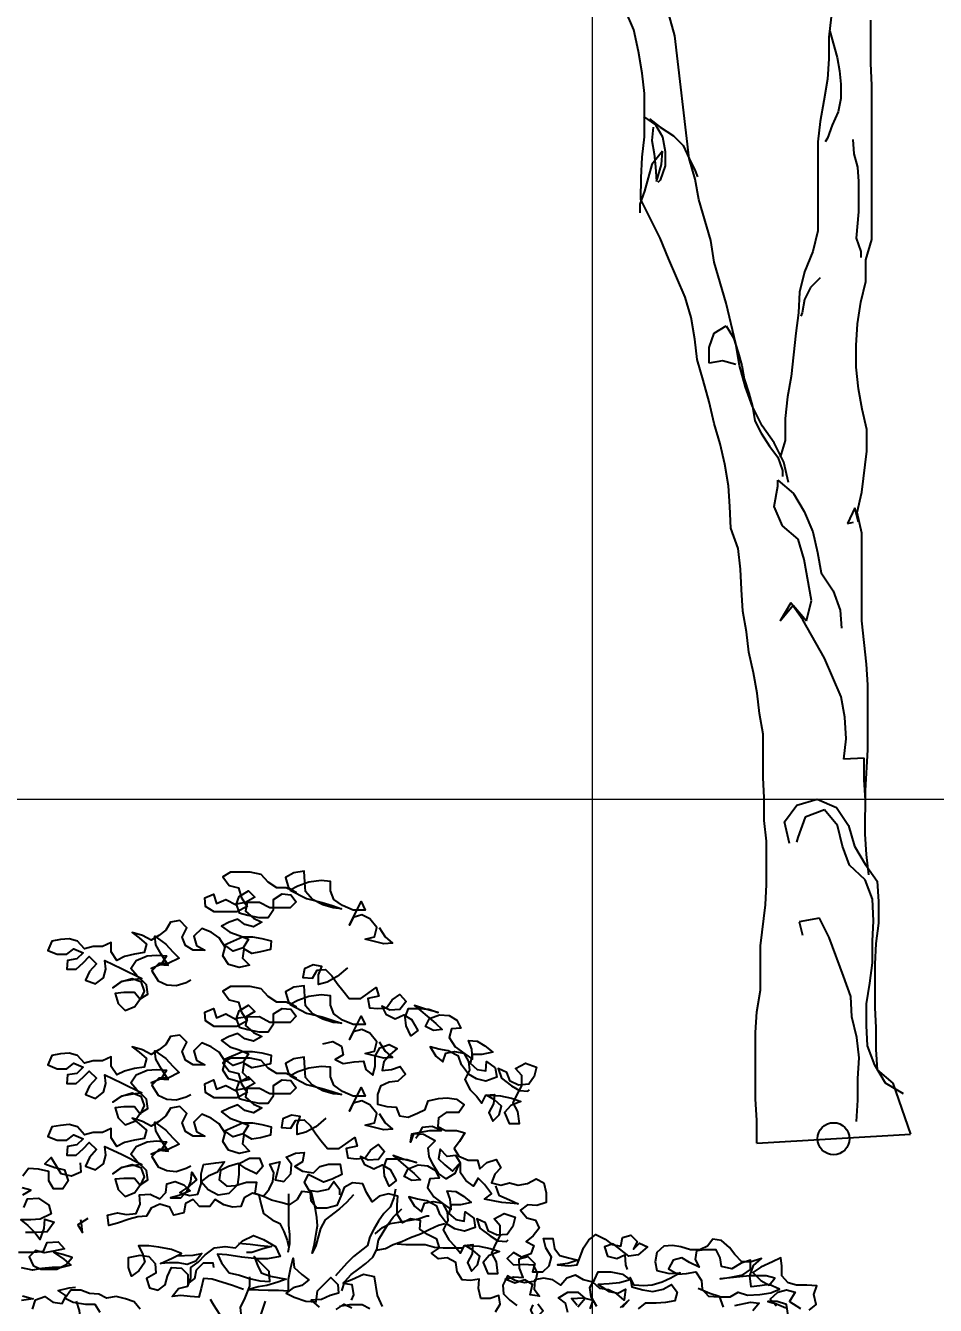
# Model space of a CAD drawing. Header units: millimetres. Extents: x 684983 to 685377, y 990360 to 990509.
# Drawn here: x 685205.298 to 685206.389, y 990431.432 to 990432.965 of the extents above; entities that cross this region are included whole.
import ezdxf

# ---------------------------------------------------------------- set-up
doc = ezdxf.new("R2010")
doc.units = ezdxf.units.MM
doc.header["$PDMODE"] = 35
doc.header["$PDSIZE"] = 0.2
for name, color, linetype in [('dim', 7, 'Continuous'), ('MAHAGONY', 7, 'Continuous'), ('TEAK', 7, 'Continuous')]:
    doc.layers.add(name, color=color, linetype=linetype)
doc.layers.add('grid', color=8, linetype='Continuous', lineweight=9)
doc.styles.add('DIM', font='ARIALN.TTF', dxfattribs={"width": 0.8, "height": 1})
doc.dimstyles.get("Standard").update_dxf_attribs({"dimtxt": 1, "dimasz": 0.18, "dimexe": 0.18, "dimexo": 0.0625, "dimgap": 0.09, "dimtad": 0, "dimrnd": 0.05, "dimzin": 0, "dimdsep": 46, "dimtxsty": 'DIM', "dimcen": 0.09, "dimse1": 1, "dimse2": 1, "dimsd1": 1, "dimsd2": 1, "dimadec": 0, "dimazin": 0, "dimtfac": 1, "dimtix": 1, "dimtofl": 0, "dimtmove": 2, "dimatfit": 3, "dimfxl": 0, "dimtolj": 1, "dimtzin": 0, "dimarcsym": 0})

# ---------------------------------------------------------------- blocks, each defined once
blk = doc.blocks.new('*D55')
at = {"layer": 'Defpoints', "color": 0, "transparency": 16777216}
for p in [(685208.7645, 990433.898), (685205.9175, 990423.491), (685206.7643, 990423.2593)]:
    blk.add_point(p, dxfattribs=at)
at = {"layer": 'dim', "color": 0, "transparency": 16777216, "insert": (685208.1878, 990428.4628), "char_height": 1, "attachment_point": 5, "rotation": 74.7002, "style": 'DIM'}
blk.add_mtext('\\A1;10.80', dxfattribs=at)
blk = doc.blocks.new('TREE30')
at = {"color": 105, "flags": 128}
for points in [[(0.1895, 3.045), (0.1975, 3.033), (0.2066, 3.025), (0.1956, 3.0239), (0.1715, 3.0299), (0.1835, 3.0329), (0.1865, 3.045), (0.1775, 3.056), (0.1675, 3.061), (0.1565, 3.0579), (0.1515, 3.0479), (0.1665, 3.078), (0.1715, 3.067), (0.1565, 3.0669), (0.1425, 3.0729), (0.1314, 3.0809), (0.1274, 3.0919), (0.1274, 3.104), (0.1154, 3.1049), (0.0994, 3.1029), (0.0854, 3.0979), (0.0754, 3.0929), (0.0964, 3.0819), (0.1164, 3.0769), (0.1295, 3.0729), (0.1415, 3.0689), (0.1305, 3.0699), (0.1174, 3.0739), (0.1044, 3.0809), (0.0954, 3.0909), (0.0944, 3.1029), (0.0934, 3.1169), (0.0804, 3.1149), (0.0694, 3.1089), (0.0734, 3.0959), (0.0834, 3.0899), (0.0704, 3.0959), (0.0584, 3.0959), (0.0474, 3.1029), (0.0383, 3.1129), (0.0243, 3.1159), (-0.0007, 3.1158), (-0.0107, 3.1098), (-0.0027, 3.0988), (0.0093, 3.0958), (0.0133, 3.0828), (0.0204, 3.0718), (0.0074, 3.0648), (-0.0217, 3.0648), (-0.0327, 3.0718), (-0.0337, 3.0828), (-0.0227, 3.0878), (-0.0187, 3.0758), (-0.0067, 3.0808), (0.0063, 3.0738), (0.0103, 3.0848), (0.0223, 3.0918), (0.0304, 3.0838), (0.0184, 3.0768), (0.0063, 3.0748), (0.0104, 3.0638), (0.0214, 3.0608), (0.0354, 3.0578), (0.0474, 3.0578), (0.0544, 3.0679), (0.0544, 3.0809), (0.0654, 3.0879), (0.0764, 3.0869), (0.0834, 3.0779), (0.0754, 3.0699), (0.0494, 3.0699), (0.0364, 3.0768), (0.0204, 3.0768), (0.0184, 3.0658), (0.0284, 3.0568), (0.0394, 3.0518), (0.0284, 3.0458), (0.0174, 3.0488), (0.0084, 3.0558), (-0.0026, 3.0518), (-0.0126, 3.0468), (-0.0016, 3.0388), (0.0104, 3.0348), (0.0224, 3.0298), (0.0154, 3.0188), (0.0024, 3.0148), (-0.0086, 3.0228), (0.0144, 3.0328), (0.0274, 3.0328), (0.0394, 3.0308), (0.0514, 3.0278), (0.0504, 3.0168), (0.0374, 3.0138), (0.0264, 3.0118), (0.0164, 3.0178), (0.0144, 3.0058), (0.0234, 2.9968), (0.0104, 2.9938), (-0.0036, 2.9977), (-0.0106, 3.0087), (-0.0076, 3.0198), (-0.0156, 3.0318), (-0.0256, 3.0388), (-0.0377, 3.0438), (-0.0477, 3.0337), (-0.0446, 3.0217), (-0.0336, 3.0157), (-0.0486, 3.0157), (-0.0587, 3.0217), (-0.0627, 3.0327), (-0.0567, 3.0447), (-0.0657, 3.0537), (-0.0777, 3.0517), (-0.0837, 3.0417), (-0.0927, 3.0347), (-0.1027, 3.0287), (-0.1137, 3.0347), (-0.1267, 3.0387), (-0.1177, 3.0317), (-0.1087, 3.0237), (-0.1117, 3.0127), (-0.1237, 3.0106), (-0.1367, 3.0076), (-0.1467, 3.0026), (-0.1537, 3.0136), (-0.1537, 3.0256), (-0.1648, 3.0206), (-0.1768, 3.0206), (-0.1878, 3.0176), (-0.1968, 3.0276), (-0.2078, 3.0306), (-0.2188, 3.0296), (-0.2298, 3.0276), (-0.2348, 3.0155), (-0.2228, 3.0106), (-0.2108, 3.0106), (-0.2018, 3.0176), (-0.1898, 3.0126), (-0.1978, 3.0046), (-0.2098, 3.0026), (-0.2108, 2.9915), (-0.1988, 2.9916), (-0.1898, 2.9996), (-0.1818, 3.0076), (-0.1727, 2.9986), (-0.1817, 2.9886), (-0.1867, 2.9776), (-0.1737, 2.9726), (-0.1637, 2.9806), (-0.1607, 2.9916), (-0.1617, 3.0026), (-0.1407, 2.9926), (-0.1147, 2.9796), (-0.1287, 2.9776), (-0.1407, 2.9756), (-0.1517, 2.9676), (-0.1407, 2.9756), (-0.1267, 2.9796), (-0.1157, 2.9756), (-0.1117, 2.9636), (-0.1166, 2.9526), (-0.1237, 2.9616), (-0.1377, 2.9616), (-0.1487, 2.9606), (-0.1447, 2.9476), (-0.1357, 2.9386), (-0.1236, 2.9436), (-0.1166, 2.9536), (-0.1066, 2.9596), (-0.1087, 2.9716), (-0.1207, 2.9836), (-0.1287, 2.9926), (-0.1217, 3.0026), (-0.1077, 3.0087), (-0.0957, 3.0097), (-0.0827, 3.0087), (-0.0897, 2.9977), (-0.1027, 2.9926), (-0.0917, 2.9977), (-0.0807, 2.9967), (-0.0897, 3.0107), (-0.0967, 3.0227), (-0.0977, 3.0337), (-0.0837, 3.0237), (-0.0747, 3.0137), (-0.0667, 3.0057), (-0.0807, 2.9987), (-0.0927, 2.9987), (-0.1017, 2.9896), (-0.0936, 2.9766), (-0.0826, 2.9716), (-0.0706, 2.9707), (-0.0576, 2.9747), (-0.0516, 2.9777)], [(0.5985, 2.5829), (0.6135, 2.5769), (0.6255, 2.5729), (0.6305, 2.5589)], [(0.6455, 2.561), (0.6655, 2.565), (0.6766, 2.564), (0.6686, 2.554)], [(0.7136, 2.548), (0.7116, 2.562), (0.6996, 2.566), (0.6876, 2.566), (0.6986, 2.563), (0.7106, 2.558)], [(0.6986, 2.56), (0.6906, 2.569), (0.7006, 2.578), (0.7116, 2.581), (0.7226, 2.578), (0.7156, 2.566), (0.7296, 2.557)], [(0.7406, 2.555), (0.7496, 2.5621), (0.7466, 2.5751), (0.7506, 2.5861), (0.7376, 2.5871), (0.7246, 2.5871), (0.7136, 2.59), (0.7056, 2.599), (0.7055, 2.6111), (0.7045, 2.6221), (0.6935, 2.617), (0.6785, 2.61), (0.6685, 2.603), (0.6785, 2.593), (0.6895, 2.587), (0.6965, 2.596), (0.6855, 2.599), (0.6645, 2.599), (0.6265, 2.595), (0.6405, 2.597), (0.6555, 2.6), (0.6655, 2.607), (0.6655, 2.619), (0.6535, 2.615), (0.6415, 2.608), (0.6285, 2.611), (0.6265, 2.622), (0.6214, 2.632), (0.6074, 2.632), (0.5964, 2.631), (0.5944, 2.62), (0.5995, 2.61), (0.5874, 2.616), (0.5774, 2.6219), (0.5664, 2.6189), (0.5604, 2.6079), (0.5724, 2.6009), (0.5834, 2.6019), (0.5955, 2.6039), (0.6025, 2.5929), (0.6035, 2.5819), (0.6115, 2.5729), (0.6255, 2.5719), (0.6395, 2.572), (0.6495, 2.578), (0.6615, 2.574), (0.6775, 2.575), (0.6916, 2.577), (0.7026, 2.582), (0.6895, 2.588), (0.6775, 2.586), (0.6665, 2.585), (0.6645, 2.599), (0.6695, 2.612), (0.6795, 2.621), (0.6665, 2.617), (0.6545, 2.617), (0.6455, 2.626), (0.6385, 2.635), (0.6284, 2.644), (0.6174, 2.646), (0.6104, 2.637), (0.6004, 2.632), (0.5884, 2.632), (0.5764, 2.636), (0.5654, 2.6379), (0.5544, 2.6369), (0.5454, 2.6289), (0.5434, 2.6169), (0.5454, 2.6059), (0.5614, 2.6019), (0.5754, 2.6029), (0.5634, 2.5959), (0.5524, 2.5909), (0.5394, 2.5869), (0.5284, 2.5859), (0.5164, 2.5869), (0.5114, 2.5969), (0.5134, 2.5849), (0.5274, 2.5809), (0.5404, 2.5789), (0.5534, 2.5819), (0.5644, 2.5879), (0.5715, 2.5779), (0.5685, 2.5669), (0.5565, 2.5649), (0.5444, 2.5639), (0.5304, 2.5639), (0.5214, 2.5568)], [(0.5014, 2.5588), (0.5094, 2.5678), (0.4984, 2.5578)], [(0.4314, 2.5518), (0.4283, 2.5638), (0.4193, 2.5708), (0.4313, 2.5778), (0.4443, 2.5778), (0.4534, 2.5698), (0.4444, 2.5588)], [(0.4434, 2.5608), (0.4363, 2.5698), (0.4514, 2.5708), (0.4634, 2.5678), (0.4594, 2.5568)], [(0.4684, 2.5598), (0.4614, 2.5718), (0.4594, 2.5838), (0.4654, 2.5938), (0.4703, 2.6038), (0.4864, 2.6038), (0.5014, 2.6009), (0.5114, 2.5939), (0.4974, 2.5898), (0.4844, 2.5888), (0.4704, 2.5878), (0.4844, 2.5788), (0.4954, 2.5768), (0.5054, 2.5818), (0.5034, 2.5678), (0.4944, 2.5758), (0.4834, 2.5808), (0.4724, 2.5828), (0.4634, 2.5908), (0.4513, 2.5938), (0.4413, 2.5998), (0.4303, 2.5958), (0.4223, 2.5868), (0.4123, 2.5938), (0.4003, 2.5958), (0.3893, 2.5938), (0.3883, 2.5817), (0.3953, 2.5727), (0.3833, 2.5747), (0.3863, 2.5877), (0.3763, 2.5937), (0.3633, 2.5897), (0.3513, 2.5947), (0.3623, 2.5977), (0.3743, 2.5967), (0.3693, 2.6087), (0.3692, 2.6208), (0.3803, 2.6238), (0.3893, 2.6148), (0.3863, 2.6038), (0.3993, 2.6038), (0.4073, 2.6118), (0.4103, 2.6228), (0.4033, 2.6348), (0.4002, 2.6468), (0.4123, 2.6468), (0.4143, 2.6338), (0.4213, 2.6248), (0.4323, 2.6218), (0.4443, 2.6188), (0.4313, 2.6148), (0.4183, 2.6128), (0.4323, 2.6118), (0.4433, 2.6128), (0.4513, 2.6348), (0.4583, 2.6449), (0.4673, 2.6519), (0.4793, 2.6459), (0.4883, 2.6389), (0.4993, 2.6369), (0.5013, 2.6479), (0.5123, 2.6509), (0.5204, 2.6429), (0.5154, 2.6329), (0.5234, 2.6409), (0.5334, 2.6359), (0.5214, 2.6259), (0.5094, 2.6239), (0.4893, 2.6399), (0.4783, 2.6359), (0.4823, 2.6239), (0.4944, 2.6209), (0.5044, 2.6259), (0.5054, 2.6129), (0.5074, 2.6069)]]:
    blk.add_lwpolyline(points, dxfattribs=at)
at = {"color": 3, "flags": 128}
for points in [[(0.149, 2.9931), (0.136, 2.9821), (0.123, 2.9751), (0.112, 2.9721), (0.112, 2.9841), (0.116, 2.9951), (0.1049, 2.9971), (0.0939, 2.9921), (0.092, 2.9811), (0.104, 2.9801), (0.11, 2.9901), (0.121, 2.9911), (0.129, 2.9831), (0.136, 2.9731), (0.143, 2.9641), (0.151, 2.9541), (0.166, 2.9541), (0.186, 2.9681), (0.1891, 2.9571), (0.175, 2.9541), (0.1771, 2.9421), (0.1881, 2.9411), (0.1991, 2.9421), (0.2061, 2.9521), (0.2161, 2.9591), (0.2241, 2.9501), (0.2161, 2.9401), (0.2031, 2.9391), (0.1931, 2.9441), (0.1981, 2.9341), (0.2101, 2.9281), (0.2211, 2.9331), (0.2311, 2.9271), (0.2391, 2.9131), (0.2301, 2.9061), (0.2241, 2.9191), (0.2231, 2.9301), (0.2271, 2.9411), (0.2401, 2.9412), (0.2531, 2.9402), (0.2651, 2.9362), (0.2491, 2.9402), (0.2351, 2.9452), (0.2511, 2.9312), (0.2621, 2.9222), (0.2702, 2.9142), (0.2592, 2.9131), (0.2491, 2.9181), (0.2541, 2.9282), (0.2671, 2.9332), (0.2792, 2.9322), (0.2892, 2.9262), (0.2942, 2.9162), (0.2822, 2.9152), (0.2792, 2.9042), (0.2872, 2.8922), (0.2992, 2.8832), (0.3092, 2.8762), (0.3082, 2.8892), (0.3042, 2.9002), (0.3152, 2.8992), (0.3252, 2.8932), (0.3352, 2.8852), (0.3212, 2.8822), (0.3092, 2.8822), (0.3062, 2.8712), (0.3152, 2.8632), (0.3263, 2.8612), (0.3272, 2.8732), (0.3383, 2.8652), (0.3403, 2.8532), (0.3263, 2.8482), (0.3143, 2.8511), (0.3042, 2.8571), (0.2952, 2.8691), (0.2912, 2.8801), (0.2782, 2.8871), (0.2662, 2.8891), (0.2552, 2.8921), (0.2622, 2.8801), (0.2712, 2.8731), (0.2752, 2.8841), (0.2862, 2.8861), (0.2982, 2.8842), (0.3042, 2.8732), (0.3052, 2.8621), (0.2992, 2.8501), (0.3063, 2.8371), (0.3143, 2.8291), (0.3213, 2.8201), (0.3263, 2.8301), (0.3373, 2.8311), (0.3363, 2.8191), (0.3303, 2.8081), (0.3353, 2.7971), (0.3433, 2.8051), (0.3463, 2.8161), (0.3373, 2.8241), (0.3273, 2.8301), (0.3453, 2.8292), (0.3593, 2.8262), (0.3713, 2.8222), (0.3583, 2.8172), (0.3503, 2.8081), (0.3563, 2.7941), (0.3694, 2.7941), (0.3673, 2.8092), (0.3613, 2.8202), (0.3663, 2.8312), (0.3723, 2.8422), (0.3723, 2.8552), (0.3643, 2.8642), (0.3773, 2.8712), (0.3913, 2.8662), (0.3883, 2.8542), (0.3813, 2.8442), (0.3683, 2.8432), (0.3573, 2.8482), (0.3533, 2.8592), (0.3423, 2.8642), (0.3463, 2.8522), (0.3593, 2.8422), (0.3693, 2.8362), (0.3803, 2.8352), (0.3823, 2.8372)], [(0.1895, 2.8985), (0.1975, 2.8865), (0.2066, 2.8785), (0.1956, 2.8775), (0.1715, 2.8834), (0.1835, 2.8865), (0.1865, 2.8985), (0.1775, 2.9095), (0.1675, 2.9145), (0.1565, 2.9114), (0.1515, 2.9014), (0.1665, 2.9315), (0.1715, 2.9205), (0.1565, 2.9205), (0.1425, 2.9264), (0.1314, 2.9344), (0.1274, 2.9455), (0.1274, 2.9575), (0.1154, 2.9585), (0.0994, 2.9564), (0.0854, 2.9514), (0.0754, 2.9464), (0.0964, 2.9354), (0.1164, 2.9304), (0.1295, 2.9264), (0.1415, 2.9224), (0.1305, 2.9234), (0.1174, 2.9274), (0.1044, 2.9344), (0.0954, 2.9444), (0.0944, 2.9564), (0.0934, 2.9704), (0.0804, 2.9684), (0.0694, 2.9624), (0.0734, 2.9494), (0.0834, 2.9434), (0.0704, 2.9494), (0.0584, 2.9494), (0.0474, 2.9564), (0.0383, 2.9664), (0.0243, 2.9694), (-0.0007, 2.9694), (-0.0107, 2.9633), (-0.0027, 2.9523), (0.0093, 2.9493), (0.0133, 2.9363), (0.0204, 2.9253), (0.0074, 2.9183), (-0.0217, 2.9183), (-0.0327, 2.9253), (-0.0337, 2.9363), (-0.0227, 2.9413), (-0.0187, 2.9293), (-0.0067, 2.9343), (0.0063, 2.9273), (0.0103, 2.9383), (0.0223, 2.9454), (0.0304, 2.9374), (0.0184, 2.9303), (0.0063, 2.9283), (0.0104, 2.9173), (0.0214, 2.9143), (0.0354, 2.9113), (0.0474, 2.9113), (0.0544, 2.9214), (0.0544, 2.9344), (0.0654, 2.9414), (0.0764, 2.9404), (0.0834, 2.9314), (0.0754, 2.9234), (0.0494, 2.9234), (0.0364, 2.9304), (0.0204, 2.9303), (0.0184, 2.9193), (0.0284, 2.9103), (0.0394, 2.9053), (0.0284, 2.8993), (0.0174, 2.9023), (0.0084, 2.9093), (-0.0026, 2.9053), (-0.0126, 2.9003), (-0.0016, 2.8923), (0.0104, 2.8883), (0.0224, 2.8833), (0.0154, 2.8723), (0.0024, 2.8683), (-0.0086, 2.8763), (0.0144, 2.8863), (0.0274, 2.8863), (0.0394, 2.8843), (0.0514, 2.8813), (0.0504, 2.8703), (0.0374, 2.8673), (0.0264, 2.8653), (0.0164, 2.8713), (0.0144, 2.8593), (0.0234, 2.8503), (0.0104, 2.8473), (-0.0036, 2.8513), (-0.0106, 2.8623), (-0.0076, 2.8733), (-0.0156, 2.8853), (-0.0256, 2.8923), (-0.0377, 2.8973), (-0.0477, 2.8872), (-0.0446, 2.8752), (-0.0336, 2.8692), (-0.0486, 2.8692), (-0.0587, 2.8752), (-0.0627, 2.8862), (-0.0567, 2.8982), (-0.0657, 2.9072), (-0.0777, 2.9052), (-0.0837, 2.8952), (-0.0927, 2.8882), (-0.1027, 2.8822), (-0.1137, 2.8882), (-0.1267, 2.8922), (-0.1177, 2.8852), (-0.1087, 2.8772), (-0.1117, 2.8662), (-0.1237, 2.8642), (-0.1367, 2.8611), (-0.1467, 2.8561), (-0.1537, 2.8671), (-0.1537, 2.8791), (-0.1648, 2.8741), (-0.1768, 2.8741), (-0.1878, 2.8711), (-0.1968, 2.8811), (-0.2078, 2.8841), (-0.2188, 2.8831), (-0.2298, 2.8811), (-0.2348, 2.8691), (-0.2228, 2.8641), (-0.2108, 2.8641), (-0.2018, 2.8711), (-0.1898, 2.8661), (-0.1978, 2.8581), (-0.2098, 2.8561), (-0.2108, 2.8451), (-0.1988, 2.8451), (-0.1898, 2.8531), (-0.1818, 2.8611), (-0.1727, 2.8521), (-0.1817, 2.8421), (-0.1867, 2.8311), (-0.1737, 2.8261), (-0.1637, 2.8341), (-0.1607, 2.8451), (-0.1617, 2.8561), (-0.1407, 2.8461), (-0.1147, 2.8331), (-0.1287, 2.8311), (-0.1407, 2.8291), (-0.1517, 2.8211), (-0.1407, 2.8291), (-0.1267, 2.8331), (-0.1157, 2.8291), (-0.1117, 2.8171), (-0.1166, 2.8061), (-0.1237, 2.8151), (-0.1377, 2.8151), (-0.1487, 2.8141), (-0.1447, 2.8011), (-0.1357, 2.7921), (-0.1236, 2.7971), (-0.1166, 2.8071), (-0.1066, 2.8131), (-0.1087, 2.8251), (-0.1207, 2.8371), (-0.1287, 2.8461), (-0.1217, 2.8561), (-0.1077, 2.8622), (-0.0957, 2.8632), (-0.0827, 2.8622), (-0.0897, 2.8512), (-0.1027, 2.8462), (-0.0917, 2.8512), (-0.0807, 2.8502), (-0.0897, 2.8642), (-0.0967, 2.8762), (-0.0977, 2.8872), (-0.0837, 2.8772), (-0.0747, 2.8672), (-0.0667, 2.8592), (-0.0807, 2.8522), (-0.0927, 2.8522), (-0.1017, 2.8432), (-0.0936, 2.8302), (-0.0826, 2.8252), (-0.0706, 2.8242), (-0.0576, 2.8282), (-0.0516, 2.8312)], [(0.1174, 2.8959), (0.1304, 2.8989), (0.1414, 2.8929), (0.1434, 2.8819), (0.1334, 2.8759), (0.1434, 2.8709), (0.1574, 2.8729), (0.1694, 2.8739), (0.1725, 2.8629), (0.1815, 2.8559), (0.1845, 2.867), (0.1845, 2.88), (0.1905, 2.891), (0.2025, 2.895), (0.2125, 2.89), (0.2035, 2.882), (0.1955, 2.873), (0.1935, 2.862), (0.2055, 2.863), (0.2165, 2.867), (0.2235, 2.857), (0.2135, 2.848), (0.2025, 2.847), (0.1915, 2.8419), (0.1875, 2.8309), (0.1875, 2.8189), (0.1995, 2.8159), (0.2115, 2.8149), (0.2156, 2.8039), (0.2266, 2.8019), (0.2386, 2.807), (0.2486, 2.812), (0.2526, 2.823), (0.2656, 2.826), (0.2766, 2.827), (0.2886, 2.825), (0.2986, 2.818), (0.2916, 2.808), (0.2756, 2.808), (0.2656, 2.801), (0.2646, 2.79), (0.2746, 2.785), (0.2886, 2.785), (0.2996, 2.782), (0.2926, 2.771), (0.2857, 2.762), (0.2917, 2.752), (0.3037, 2.747), (0.3157, 2.747), (0.3187, 2.736), (0.3277, 2.744), (0.3397, 2.748), (0.3457, 2.737), (0.3377, 2.729), (0.3337, 2.718), (0.3457, 2.715), (0.3568, 2.718), (0.3678, 2.715), (0.3798, 2.717), (0.3908, 2.723), (0.4008, 2.718), (0.4038, 2.705), (0.4038, 2.693), (0.3918, 2.689), (0.3798, 2.69), (0.3708, 2.683), (0.3788, 2.673), (0.3898, 2.67), (0.3948, 2.66), (0.3868, 2.65), (0.3778, 2.6429), (0.3879, 2.6379), (0.3839, 2.6269), (0.3719, 2.6229), (0.3618, 2.6289), (0.3538, 2.6209), (0.3619, 2.6129), (0.3749, 2.6139), (0.3869, 2.6129), (0.3919, 2.6029), (0.3899, 2.5919), (0.3759, 2.5899), (0.3639, 2.5929), (0.3539, 2.5989), (0.3479, 2.5869), (0.3489, 2.5759), (0.3569, 2.5679), (0.3659, 2.5609)], [(0.3389, 2.5528), (0.3449, 2.5628), (0.3429, 2.5739), (0.3319, 2.5698), (0.3199, 2.5698), (0.3168, 2.5828), (0.3178, 2.5948), (0.3068, 2.5928), (0.2958, 2.5938), (0.2898, 2.6038), (0.2878, 2.6158), (0.2768, 2.6218), (0.2658, 2.6208), (0.2567, 2.6278), (0.2668, 2.6348), (0.2637, 2.6458), (0.2517, 2.6518), (0.2417, 2.6588), (0.2427, 2.6698), (0.2297, 2.6718), (0.2197, 2.6668), (0.2127, 2.6778), (0.2127, 2.6898), (0.2136, 2.7008), (0.2016, 2.7038), (0.1896, 2.7008), (0.1806, 2.6938), (0.1736, 2.7058), (0.1686, 2.7168), (0.1556, 2.7178), (0.1446, 2.7118), (0.1406, 2.7008), (0.1356, 2.6888), (0.1226, 2.6857), (0.1096, 2.6857), (0.1026, 2.6947), (0.1015, 2.7057), (0.0905, 2.7067), (0.0845, 2.6967), (0.0745, 2.6897), (0.0635, 2.6927), (0.0515, 2.6957), (0.0405, 2.7007), (0.0275, 2.7047), (0.0165, 2.6987), (0.0125, 2.6876), (0.0015, 2.6866), (-0.0095, 2.6896), (-0.0205, 2.6966), (-0.0275, 2.6876), (-0.0406, 2.6876), (-0.0486, 2.6966), (-0.0586, 2.6916), (-0.0606, 2.6796), (-0.0736, 2.6766), (-0.0786, 2.6866), (-0.0916, 2.6906), (-0.1026, 2.6855), (-0.1086, 2.6755), (-0.1196, 2.6745), (-0.1306, 2.6715), (-0.1456, 2.6665), (-0.1566, 2.6635), (-0.1586, 2.6765), (-0.1456, 2.6795), (-0.1346, 2.6775), (-0.1216, 2.6785), (-0.1166, 2.6905), (-0.1176, 2.7025), (-0.1036, 2.7036), (-0.0916, 2.6976), (-0.0836, 2.7056), (-0.0826, 2.7166), (-0.0716, 2.7196), (-0.0606, 2.7156), (-0.0526, 2.7076), (-0.0666, 2.7016), (-0.0776, 2.6986), (-0.0646, 2.6986), (-0.0566, 2.7076), (-0.0516, 2.7196), (-0.0506, 2.7316), (-0.0446, 2.7216), (-0.0556, 2.7126), (-0.0656, 2.7056), (-0.0536, 2.7016), (-0.0426, 2.7036), (-0.0386, 2.7166), (-0.0386, 2.7296), (-0.0356, 2.7416), (-0.0196, 2.7437), (-0.0086, 2.7447), (-0.0176, 2.7317), (-0.0296, 2.7266), (-0.0386, 2.7196), (-0.0296, 2.7096), (-0.0166, 2.7026), (-0.0025, 2.7046), (0.0085, 2.7157), (0.0104, 2.7287), (0.0104, 2.7427), (0.0234, 2.7497), (0.0365, 2.7497), (0.0405, 2.7387), (0.0325, 2.7297), (0.0194, 2.7357), (0.0094, 2.7427), (-0.0036, 2.7387), (-0.0136, 2.7337), (-0.0156, 2.7217), (-0.0056, 2.7137), (0.0055, 2.7147), (0.0195, 2.7187), (0.0325, 2.7187), (0.0305, 2.7047), (0.0415, 2.7007), (0.0485, 2.7097), (0.0535, 2.7197), (0.0545, 2.7307), (0.0495, 2.7417), (0.0625, 2.7447), (0.0595, 2.7327), (0.0565, 2.7217), (0.0675, 2.7197), (0.0765, 2.7297), (0.0775, 2.7418), (0.0705, 2.7508), (0.0825, 2.7558), (0.0935, 2.7568), (0.0915, 2.7448), (0.0815, 2.7388), (0.0915, 2.7328), (0.1055, 2.7308), (0.1135, 2.7388), (0.1245, 2.7418), (0.1395, 2.7418), (0.1416, 2.7288), (0.1296, 2.7228), (0.1185, 2.7188), (0.0985, 2.7288), (0.0935, 2.7187), (0.0995, 2.7087), (0.1106, 2.7068), (0.1246, 2.7098), (0.1316, 2.7198), (0.1386, 2.7098), (0.1386, 2.7028)], [(0.1895, 2.8069), (0.1975, 2.7949), (0.2066, 2.7869), (0.1956, 2.7859), (0.1715, 2.7919), (0.1835, 2.7949), (0.1865, 2.8069), (0.1775, 2.8179), (0.1675, 2.8229), (0.1565, 2.8199), (0.1515, 2.8099), (0.1665, 2.8399), (0.1715, 2.8289), (0.1565, 2.8289), (0.1425, 2.8349), (0.1314, 2.8429), (0.1274, 2.8539), (0.1274, 2.8659), (0.1154, 2.8669), (0.0994, 2.8649), (0.0854, 2.8599), (0.0754, 2.8548), (0.0964, 2.8439), (0.1164, 2.8389), (0.1295, 2.8349), (0.1415, 2.8309), (0.1305, 2.8319), (0.1174, 2.8359), (0.1044, 2.8429), (0.0954, 2.8529), (0.0944, 2.8649), (0.0934, 2.8789), (0.0804, 2.8769), (0.0694, 2.8709), (0.0734, 2.8578), (0.0834, 2.8519), (0.0704, 2.8578), (0.0584, 2.8578), (0.0474, 2.8648), (0.0383, 2.8748), (0.0243, 2.8778), (-0.0007, 2.8778), (-0.0107, 2.8718), (-0.0027, 2.8608), (0.0093, 2.8578), (0.0133, 2.8448), (0.0204, 2.8338), (0.0074, 2.8268), (-0.0217, 2.8267), (-0.0327, 2.8337), (-0.0337, 2.8447), (-0.0227, 2.8498), (-0.0187, 2.8377), (-0.0067, 2.8428), (0.0063, 2.8358), (0.0103, 2.8468), (0.0223, 2.8538), (0.0304, 2.8458), (0.0184, 2.8388), (0.0063, 2.8368), (0.0104, 2.8258), (0.0214, 2.8228), (0.0354, 2.8198), (0.0474, 2.8198), (0.0544, 2.8298), (0.0544, 2.8428), (0.0654, 2.8498), (0.0764, 2.8488), (0.0834, 2.8398), (0.0754, 2.8318), (0.0494, 2.8318), (0.0364, 2.8388), (0.0204, 2.8388), (0.0184, 2.8278), (0.0284, 2.8188), (0.0394, 2.8138), (0.0284, 2.8078), (0.0174, 2.8108), (0.0084, 2.8178), (-0.0026, 2.8137), (-0.0126, 2.8087), (-0.0016, 2.8007), (0.0104, 2.7967), (0.0224, 2.7917), (0.0154, 2.7807), (0.0024, 2.7767), (-0.0086, 2.7847), (0.0144, 2.7947), (0.0274, 2.7948), (0.0394, 2.7928), (0.0514, 2.7898), (0.0504, 2.7788), (0.0374, 2.7757), (0.0264, 2.7737), (0.0164, 2.7797), (0.0144, 2.7677), (0.0234, 2.7587), (0.0104, 2.7557), (-0.0036, 2.7597), (-0.0106, 2.7707), (-0.0076, 2.7817), (-0.0156, 2.7937), (-0.0256, 2.8007), (-0.0377, 2.8057), (-0.0477, 2.7957), (-0.0446, 2.7837), (-0.0336, 2.7777), (-0.0486, 2.7777), (-0.0587, 2.7837), (-0.0627, 2.7947), (-0.0567, 2.8067), (-0.0657, 2.8157), (-0.0777, 2.8137), (-0.0837, 2.8037), (-0.0927, 2.7966), (-0.1027, 2.7906), (-0.1137, 2.7966), (-0.1267, 2.8006), (-0.1177, 2.7936), (-0.1087, 2.7856), (-0.1117, 2.7746), (-0.1237, 2.7726), (-0.1367, 2.7696), (-0.1467, 2.7646), (-0.1537, 2.7756), (-0.1537, 2.7876), (-0.1648, 2.7826), (-0.1768, 2.7826), (-0.1878, 2.7795), (-0.1968, 2.7895), (-0.2078, 2.7925), (-0.2188, 2.7915), (-0.2298, 2.7895), (-0.2348, 2.7775), (-0.2228, 2.7725), (-0.2108, 2.7725), (-0.2018, 2.7795), (-0.1898, 2.7745), (-0.1978, 2.7665), (-0.2098, 2.7645), (-0.2108, 2.7535), (-0.1988, 2.7535), (-0.1898, 2.7615), (-0.1818, 2.7695), (-0.1727, 2.7605), (-0.1817, 2.7505), (-0.1867, 2.7395), (-0.1737, 2.7345), (-0.1637, 2.7425), (-0.1607, 2.7535), (-0.1617, 2.7646), (-0.1407, 2.7546), (-0.1147, 2.7416), (-0.1287, 2.7396), (-0.1407, 2.7375), (-0.1517, 2.7295), (-0.1407, 2.7375), (-0.1267, 2.7416), (-0.1157, 2.7376), (-0.1117, 2.7256), (-0.1166, 2.7146), (-0.1237, 2.7236), (-0.1377, 2.7235), (-0.1487, 2.7225), (-0.1447, 2.7095), (-0.1357, 2.7005), (-0.1236, 2.7055), (-0.1166, 2.7156), (-0.1066, 2.7216), (-0.1087, 2.7336), (-0.1207, 2.7456), (-0.1287, 2.7546), (-0.1217, 2.7646), (-0.1077, 2.7706), (-0.0957, 2.7716), (-0.0827, 2.7706), (-0.0897, 2.7596), (-0.1027, 2.7546), (-0.0917, 2.7596), (-0.0807, 2.7586), (-0.0897, 2.7726), (-0.0967, 2.7846), (-0.0977, 2.7956), (-0.0837, 2.7856), (-0.0747, 2.7756), (-0.0667, 2.7676), (-0.0807, 2.7606), (-0.0927, 2.7606), (-0.1017, 2.7516), (-0.0936, 2.7386), (-0.0826, 2.7336), (-0.0706, 2.7326), (-0.0576, 2.7366), (-0.0516, 2.7396)], [(0.1215, 2.8008), (0.1085, 2.7898), (0.0955, 2.7828), (0.0845, 2.7798), (0.0845, 2.7918), (0.0884, 2.8028), (0.0774, 2.8048), (0.0664, 2.7998), (0.0644, 2.7888), (0.0764, 2.7878), (0.0824, 2.7978), (0.0935, 2.7988), (0.1015, 2.7908), (0.1085, 2.7808), (0.1155, 2.7718), (0.1235, 2.7618), (0.1385, 2.7618), (0.1585, 2.7759), (0.1615, 2.7648), (0.1475, 2.7618), (0.1495, 2.7498), (0.1606, 2.7488), (0.1716, 2.7498), (0.1786, 2.7599), (0.1886, 2.7669), (0.1966, 2.7579), (0.1886, 2.7479), (0.1756, 2.7468), (0.1656, 2.7518), (0.1706, 2.7418), (0.1826, 2.7358), (0.1936, 2.7409), (0.2036, 2.7349), (0.2116, 2.7209), (0.2026, 2.7138), (0.1966, 2.7268), (0.1956, 2.7379), (0.1996, 2.7489), (0.2126, 2.7489), (0.2256, 2.7479), (0.2376, 2.7439), (0.2216, 2.7479), (0.2076, 2.7529), (0.2236, 2.7389), (0.2346, 2.7299), (0.2427, 2.7219), (0.2316, 2.7209), (0.2216, 2.7259), (0.2266, 2.7359), (0.2396, 2.7409), (0.2516, 2.7399), (0.2617, 2.7339), (0.2667, 2.7239), (0.2547, 2.7229), (0.2517, 2.7119), (0.2597, 2.6999), (0.2717, 2.6909), (0.2817, 2.6839), (0.2807, 2.6969), (0.2767, 2.7079), (0.2877, 2.7069), (0.2977, 2.7009), (0.3077, 2.6929), (0.2937, 2.6899), (0.2817, 2.6899), (0.2787, 2.6789), (0.2877, 2.6709), (0.2987, 2.6689), (0.2997, 2.6809), (0.3108, 2.6729), (0.3128, 2.6609), (0.2988, 2.6559), (0.2867, 2.6589), (0.2767, 2.6649), (0.2677, 2.6769), (0.2637, 2.6879), (0.2507, 2.6949), (0.2387, 2.6969), (0.2277, 2.6999), (0.2347, 2.6879), (0.2437, 2.6809), (0.2477, 2.6919), (0.2587, 2.6939), (0.2707, 2.6919), (0.2767, 2.6809), (0.2777, 2.6699), (0.2717, 2.6579), (0.2788, 2.6449), (0.2868, 2.6369), (0.2938, 2.6279), (0.2988, 2.6379), (0.3098, 2.6389), (0.3088, 2.6269), (0.3028, 2.6159), (0.3078, 2.6048), (0.3158, 2.6129), (0.3188, 2.6239), (0.3098, 2.6319), (0.2998, 2.6379), (0.3178, 2.6369), (0.3318, 2.6339), (0.3438, 2.6299), (0.3308, 2.6249), (0.3228, 2.6159), (0.3288, 2.6019), (0.3418, 2.6019), (0.3398, 2.6169), (0.3338, 2.6279), (0.3388, 2.6389), (0.3448, 2.6499), (0.3448, 2.6629), (0.3368, 2.6719), (0.3498, 2.6789), (0.3638, 2.674), (0.3608, 2.6619), (0.3538, 2.6519), (0.3408, 2.6509), (0.3298, 2.6559), (0.3258, 2.6669), (0.3148, 2.6719), (0.3188, 2.6599), (0.3318, 2.6499), (0.3418, 2.6439), (0.3528, 2.6429), (0.3548, 2.6449)], [(0.3387, 2.714), (0.3428, 2.702), (0.3568, 2.696), (0.3678, 2.691), (0.3468, 2.693), (0.3247, 2.6969), (0.3337, 2.704), (0.3247, 2.716), (0.3167, 2.724), (0.3107, 2.7139), (0.3007, 2.7209), (0.2937, 2.7309), (0.2937, 2.743), (0.2877, 2.753), (0.2767, 2.7519), (0.2676, 2.7609), (0.2656, 2.7489), (0.2737, 2.7409), (0.2837, 2.7329), (0.2917, 2.7419), (0.2867, 2.7299), (0.2757, 2.7229), (0.2657, 2.7299), (0.2586, 2.7419), (0.2536, 2.7519), (0.2526, 2.7629), (0.2616, 2.7719), (0.2466, 2.7799), (0.2336, 2.7809), (0.2296, 2.7699), (0.2316, 2.7809), (0.2426, 2.7829), (0.2546, 2.785), (0.2696, 2.785), (0.2576, 2.79), (0.2446, 2.7889), (0.2396, 2.7789), (0.2366, 2.7749)], [(-0.1937, 2.7435), (-0.1927, 2.7315), (-0.2047, 2.7265), (-0.2177, 2.7295), (-0.2238, 2.7395), (-0.2308, 2.7505), (-0.2388, 2.7425), (-0.2258, 2.7375), (-0.2137, 2.7345), (-0.2087, 2.7205), (-0.2157, 2.7105), (-0.2277, 2.7104), (-0.2338, 2.7204), (-0.2338, 2.7325), (-0.2468, 2.7355), (-0.2598, 2.7364), (-0.2668, 2.7264)], [(-0.2668, 2.7024), (-0.2568, 2.7084), (-0.2678, 2.7114)], [(-0.2657, 2.6864), (-0.2608, 2.6974), (-0.2467, 2.6984), (-0.2337, 2.6894), (-0.2307, 2.6784), (-0.2447, 2.6714), (-0.2567, 2.6704), (-0.2697, 2.6704), (-0.2607, 2.6634), (-0.2517, 2.6544), (-0.2447, 2.6454), (-0.2397, 2.6594), (-0.2387, 2.6714), (-0.2267, 2.6674), (-0.2357, 2.6554), (-0.2507, 2.6544), (-0.2637, 2.6544)], [(-0.2727, 2.6293), (-0.2527, 2.6294), (-0.2407, 2.6304), (-0.2357, 2.6414), (-0.2217, 2.6424), (-0.2137, 2.6334), (-0.2277, 2.6304), (-0.2397, 2.6284), (-0.2507, 2.6314), (-0.2587, 2.6233), (-0.2537, 2.6123), (-0.2437, 2.6073), (-0.2236, 2.6074), (-0.2116, 2.6134), (-0.2036, 2.6224), (-0.2157, 2.6264), (-0.2277, 2.6294), (-0.2146, 2.6204), (-0.2056, 2.6124), (-0.2176, 2.6094), (-0.2296, 2.6094), (-0.2427, 2.6083), (-0.2547, 2.6063), (-0.2687, 2.6093)], [(-0.2676, 2.5733), (-0.2536, 2.5693), (-0.2686, 2.5673)], [(0.0156, 2.5816), (0.0016, 2.5866), (-0.0245, 2.5945), (-0.0355, 2.5955), (-0.0385, 2.5825), (-0.0415, 2.5715), (-0.0525, 2.5725), (-0.0645, 2.5735), (-0.0755, 2.5725), (-0.0675, 2.5825), (-0.0555, 2.5855), (-0.0515, 2.5965), (-0.0515, 2.6095), (-0.0425, 2.6165), (-0.0335, 2.6256), (-0.0215, 2.6346), (-0.0075, 2.6366), (0.0055, 2.6346), (0.0145, 2.6436), (0.0285, 2.6506), (0.0415, 2.6456), (0.0566, 2.6366), (0.0626, 2.6236), (0.0466, 2.6206), (0.0336, 2.6206), (0.0135, 2.6226), (-0.0055, 2.6256), (-0.0175, 2.6266), (-0.0125, 2.6156), (-0.0024, 2.6026), (0.0106, 2.5996), (0.0236, 2.5956), (0.0366, 2.5926), (0.0496, 2.5916), (0.0486, 2.6046), (0.0296, 2.6236), (0.0336, 2.6126), (0.0386, 2.6026), (0.0506, 2.5986), (0.0706, 2.5946), (0.0596, 2.5906), (0.0456, 2.5866), (0.0346, 2.5846), (0.0226, 2.5816), (0.0476, 2.5806), (0.0606, 2.5806), (0.0736, 2.5796), (0.0736, 2.5946), (0.0766, 2.6096), (0.0796, 2.6217), (0.0806, 2.6096), (0.0906, 2.6006), (0.0996, 2.5936), (0.0906, 2.5866), (0.0796, 2.5836), (0.0706, 2.5766), (0.0807, 2.5716), (0.0957, 2.5666), (0.1087, 2.5656), (0.1107, 2.5796), (0.1277, 2.5967), (0.1367, 2.5877), (0.1377, 2.5767), (0.1267, 2.5737), (0.1157, 2.5686), (0.1027, 2.5676), (0.1127, 2.5586)], [(0.1347, 2.5556), (0.1447, 2.5627), (0.1547, 2.5577)], [(0.1777, 2.5567), (0.1677, 2.5617), (0.1517, 2.5617), (0.1387, 2.5597)], [(0.1938, 2.5597), (0.1877, 2.5737), (0.1837, 2.5977), (0.1697, 2.6007), (0.1547, 2.5937), (0.1437, 2.5897), (0.1547, 2.5877), (0.1567, 2.5747), (0.1537, 2.5677)], [(0.0095, 2.6406), (0.0245, 2.6396), (0.0376, 2.6376), (0.0516, 2.6366), (0.0406, 2.6336), (0.0266, 2.6286), (0.0195, 2.6286)], [(-0.0705, 2.6245), (-0.0485, 2.6255), (-0.0375, 2.6276), (-0.0455, 2.6175), (-0.0565, 2.6135), (-0.0675, 2.6155), (-0.0795, 2.6155), (-0.0905, 2.6145), (-0.0755, 2.6215), (-0.0635, 2.6275), (-0.0765, 2.6325), (-0.0926, 2.6355), (-0.1056, 2.6375), (-0.1186, 2.6375), (-0.1136, 2.6275), (-0.1106, 2.6165), (-0.1185, 2.6055), (-0.1276, 2.5984), (-0.1316, 2.6094), (-0.1316, 2.6225), (-0.1166, 2.6255), (-0.1056, 2.6235), (-0.0975, 2.6145), (-0.0965, 2.6025), (-0.1085, 2.5955), (-0.1045, 2.5835), (-0.0935, 2.5805), (-0.0845, 2.5875), (-0.0815, 2.5985), (-0.0765, 2.6095), (-0.0635, 2.6085), (-0.0555, 2.6005), (-0.0555, 2.5885), (-0.0465, 2.5955), (-0.0445, 2.6065), (-0.0355, 2.6155), (-0.0235, 2.6156), (-0.0225, 2.6095)], [(-0.1165, 2.5564), (-0.1245, 2.5654), (-0.1355, 2.5694), (-0.1475, 2.5724), (-0.1596, 2.5704), (-0.1696, 2.5754), (-0.1816, 2.5764), (-0.1926, 2.5804), (-0.2056, 2.5804), (-0.2126, 2.5703), (-0.2026, 2.5653), (-0.1866, 2.5624), (-0.1746, 2.5624), (-0.1685, 2.5524)], [(-0.2546, 2.5563), (-0.2506, 2.5683), (-0.2386, 2.5723), (-0.2286, 2.5653), (-0.2166, 2.5633), (-0.2116, 2.5733), (-0.2216, 2.5803), (-0.2076, 2.5834), (-0.1996, 2.5844)]]:
    blk.add_lwpolyline(points, dxfattribs=at)
at = {"color": 15, "flags": 128}
for points in [[(0.1566, 2.7028), (0.1476, 2.6928), (0.1386, 2.6848), (0.1206, 2.6707), (0.1146, 2.6597), (0.1086, 2.6377), (0.1036, 2.6277), (0.1066, 2.6397), (0.1086, 2.6507), (0.1106, 2.6627), (0.1096, 2.6737), (0.1076, 2.6867), (0.1025, 2.7067)], [(0.2106, 2.7098), (0.2086, 2.6988), (0.2036, 2.6868), (0.1957, 2.6788), (0.1887, 2.6688), (0.1827, 2.6588), (0.1777, 2.6488), (0.1747, 2.6378), (0.1567, 2.6237), (0.1487, 2.6157), (0.1407, 2.6067), (0.1337, 2.5987)], [(0.0355, 2.7027), (0.0385, 2.6897), (0.0415, 2.6787), (0.0525, 2.6707), (0.0625, 2.6657), (0.0676, 2.6557), (0.0716, 2.6447), (0.0736, 2.6367)], [(0.0735, 2.7037), (0.0736, 2.6637), (0.0746, 2.6517), (0.0746, 2.6397), (0.0726, 2.6287)], [(0.1417, 2.5797), (0.1457, 2.5917), (0.1537, 2.6007), (0.1637, 2.6077), (0.1727, 2.6147), (0.1817, 2.6227), (0.1867, 2.6328), (0.1887, 2.6448), (0.2007, 2.6648), (0.2077, 2.6738), (0.2187, 2.6848)], [(0.1847, 2.6528), (0.1937, 2.6608), (0.2037, 2.6658), (0.2147, 2.6678), (0.2267, 2.6698), (0.2397, 2.6718), (0.2507, 2.6759), (0.2537, 2.6759)], [(0.1857, 2.6318), (0.1977, 2.6338), (0.2077, 2.6388), (0.2187, 2.6428), (0.2297, 2.6478), (0.2427, 2.6528), (0.2547, 2.6588), (0.2657, 2.6639), (0.2737, 2.6659)], [(0.2127, 2.6398), (0.2237, 2.6388), (0.2487, 2.6388), (0.2607, 2.6358), (0.2718, 2.6348), (0.2968, 2.6349)], [(0.0236, 2.5976), (0.0236, 2.5856), (0.0176, 2.5706), (0.0116, 2.5585), (0.0126, 2.5465), (0.0156, 2.5355), (0.0186, 2.5235), (0.0227, 2.5115), (0.0257, 2.4985), (0.0267, 2.4875), (0.0267, 2.4705)], [(-0.1986, 2.5664), (-0.1946, 2.5543), (-0.1936, 2.5423), (-0.1925, 2.5313), (-0.1885, 2.5203), (-0.1835, 2.5103), (-0.1785, 2.4983), (-0.1725, 2.4763), (-0.1705, 2.4653), (-0.1685, 2.4533), (-0.1654, 2.4413), (-0.1614, 2.4283), (-0.1604, 2.4233)], [(0.0267, 2.4845), (0.0297, 2.4965), (0.0317, 2.5085), (0.0267, 2.5195), (0.0156, 2.5285), (-0.0144, 2.5495), (-0.0224, 2.5615), (-0.0264, 2.5685)], [(0.0436, 2.5666), (0.0346, 2.5395), (0.0316, 2.5285), (0.0317, 2.5155), (0.0307, 2.5025), (0.0297, 2.4915)]]:
    blk.add_lwpolyline(points, dxfattribs=at)
at = {"flags": 128}
for points in [[(-0.1837, 2.6725), (-0.1967, 2.6644), (-0.1907, 2.6544), (-0.1917, 2.6664), (-0.1927, 2.6704)], [(0.3929, 2.5629), (0.3999, 2.5539), (0.3899, 2.5439), (0.3839, 2.5549), (0.3869, 2.5619)]]:
    blk.add_lwpolyline(points, dxfattribs=at)
blk = doc.blocks.new('A$C25655A80')
for p, q in [((-0.1453, 0.8672), (-0.1549, 0.9018)), ((-0.178, 0.8721), (-0.1847, 0.8875)), ((-0.0203, 0.8825), (-0.0223, 0.8662)), ((0.0113, 0.845), (0.0114, 0.8796)), ((-0.1742, 0.8548), (-0.178, 0.8721)), ((-0.0213, 0.871), (-0.0156, 0.8498)), ((-0.1339, 0.7692), (-0.1453, 0.8672)), ((-0.0223, 0.8662), (-0.0223, 0.8489)), ((-0.1713, 0.8375), (-0.1742, 0.8548)), ((-0.0223, 0.8489), (-0.0233, 0.8325)), ((-0.0156, 0.8498), (-0.0137, 0.8392)), ((-0.0137, 0.8392), (-0.0127, 0.8287)), ((0.0123, 0.8277), (0.0113, 0.845)), ((-0.1694, 0.8211), (-0.1713, 0.8375)), ((-0.0233, 0.8325), (-0.0262, 0.8152)), ((-0.0127, 0.8287), (-0.0127, 0.8171)), ((-0.1694, 0.7865), (-0.1694, 0.8211)), ((0.0122, 0.7046), (0.0123, 0.8277)), ((-0.0262, 0.8152), (-0.0291, 0.7989)), ((-0.0127, 0.8171), (-0.0146, 0.8065)), ((-0.1704, 0.8028), (-0.1608, 0.7961)), ((-0.1656, 0.8009), (-0.1569, 0.7942)), ((-0.0291, 0.7989), (-0.031, 0.7825)), ((-0.0146, 0.8065), (-0.0195, 0.796)), ((-0.1627, 0.7942), (-0.1637, 0.7836)), ((-0.1608, 0.7961), (-0.155, 0.7865)), ((-0.1569, 0.7942), (-0.1464, 0.7874)), ((-0.1464, 0.7874), (-0.1387, 0.7797)), ((-0.0195, 0.796), (-0.0233, 0.7854)), ((-0.1714, 0.7702), (-0.1694, 0.7865)), ((-0.1637, 0.7836), (-0.1618, 0.773)), ((-0.155, 0.7865), (-0.1531, 0.7749)), ((-0.1387, 0.7797), (-0.1339, 0.7692)), ((-0.031, 0.7825), (-0.0311, 0.7114)), ((-0.0233, 0.7854), (-0.0252, 0.7825)), ((-0.0031, 0.7844), (-0.0022, 0.7729)), ((-0.1723, 0.7538), (-0.1714, 0.7702)), ((-0.155, 0.775), (-0.1637, 0.7644)), ((-0.1618, 0.773), (-0.1608, 0.7625)), ((-0.156, 0.7644), (-0.155, 0.775)), ((-0.1531, 0.7749), (-0.1531, 0.7634)), ((-0.1291, 0.7528), (-0.1339, 0.7692)), ((-0.1339, 0.7692), (-0.1291, 0.7595)), ((-0.0022, 0.7729), (0.0007, 0.7623)), ((-0.1637, 0.7644), (-0.1695, 0.7432)), ((-0.1608, 0.7625), (-0.1599, 0.7509)), ((-0.1599, 0.7509), (-0.156, 0.7644)), ((-0.1531, 0.7634), (-0.157, 0.7519)), ((-0.1291, 0.7595), (-0.1272, 0.7547)), ((0.0007, 0.7623), (0.0016, 0.7508)), ((-0.1724, 0.7365), (-0.1723, 0.7538)), ((-0.157, 0.7519), (-0.1589, 0.75)), ((-0.1262, 0.7365), (-0.1291, 0.7528)), ((0.0016, 0.7508), (0.0016, 0.7267)), ((-0.1695, 0.7432), (-0.1733, 0.7327)), ((-0.157, 0.7057), (-0.1724, 0.7365)), ((-0.1166, 0.7038), (-0.1262, 0.7365)), ((-0.1733, 0.7327), (-0.1733, 0.7259)), ((0.0016, 0.7267), (-0.0003, 0.7056)), ((-0.1503, 0.6894), (-0.157, 0.7057)), ((-0.0311, 0.7114), (-0.0349, 0.6951)), ((-0.0003, 0.7056), (0.0035, 0.695)), ((-0.1138, 0.6865), (-0.1166, 0.7038)), ((0.0074, 0.6883), (0.0122, 0.7046)), ((-0.1369, 0.6586), (-0.1503, 0.6894)), ((-0.1042, 0.6538), (-0.1138, 0.6865)), ((-0.0349, 0.6951), (-0.0417, 0.6787)), ((0.0035, 0.695), (0.0035, 0.6902)), ((0.0073, 0.671), (0.0074, 0.6883)), ((-0.0417, 0.6787), (-0.0455, 0.6624)), ((-0.0369, 0.6662), (-0.0417, 0.6566)), ((-0.0292, 0.6739), (-0.0369, 0.6662)), ((0.0035, 0.6546), (0.0073, 0.671)), ((-0.1321, 0.6423), (-0.1369, 0.6586)), ((-0.0455, 0.6624), (-0.0465, 0.646)), ((-0.0417, 0.6566), (-0.0436, 0.646)), ((0.0006, 0.6373), (0.0035, 0.6546)), ((-0.0965, 0.6211), (-0.1042, 0.6538)), ((-0.0465, 0.646), (-0.0485, 0.6297)), ((-0.0436, 0.646), (-0.0446, 0.6432)), ((-0.1292, 0.625), (-0.1321, 0.6423)), ((-0.1138, 0.6298), (-0.1042, 0.6355)), ((-0.1042, 0.6355), (-0.0984, 0.6259)), ((-0.0004, 0.62), (0.0006, 0.6373)), ((-0.1273, 0.6086), (-0.1292, 0.625)), ((-0.1177, 0.6182), (-0.1138, 0.6298)), ((-0.0984, 0.6259), (-0.0946, 0.6144)), ((-0.0485, 0.6297), (-0.0523, 0.5951)), ((-0.1177, 0.6057), (-0.1177, 0.6182)), ((-0.0937, 0.6038), (-0.0965, 0.6211)), ((-0.0946, 0.6144), (-0.0917, 0.6038)), ((-0.0004, 0.6027), (-0.0004, 0.62)), ((-0.1225, 0.5923), (-0.1273, 0.6086)), ((-0.1071, 0.6076), (-0.1177, 0.6057)), ((-0.0965, 0.6047), (-0.1071, 0.6076)), ((-0.0889, 0.5865), (-0.0937, 0.6038)), ((-0.0917, 0.6038), (-0.0898, 0.5932)), ((-0.0898, 0.5932), (-0.086, 0.5817)), ((-0.0523, 0.5951), (-0.0552, 0.5788)), ((0.0015, 0.5854), (-0.0004, 0.6027)), ((-0.1177, 0.575), (-0.1225, 0.5923)), ((-0.0831, 0.5711), (-0.0889, 0.5865)), ((0.0044, 0.5691), (0.0015, 0.5854)), ((-0.1139, 0.5577), (-0.1177, 0.575)), ((-0.086, 0.5817), (-0.0831, 0.5711)), ((-0.0552, 0.5788), (-0.0572, 0.5615)), ((-0.0754, 0.5557), (-0.0831, 0.5711)), ((-0.0831, 0.5711), (-0.0812, 0.5596)), ((0.0082, 0.5527), (0.0044, 0.5691)), ((-0.1091, 0.5413), (-0.1139, 0.5577)), ((-0.0812, 0.5596), (-0.0764, 0.5499)), ((-0.0658, 0.5422), (-0.0754, 0.5557)), ((-0.0572, 0.5615), (-0.0572, 0.5441)), ((0.0082, 0.5354), (0.0082, 0.5527)), ((-0.0764, 0.5499), (-0.0697, 0.5394)), ((-0.0582, 0.5268), (-0.0658, 0.5422)), ((-0.0572, 0.5441), (-0.061, 0.5307)), ((-0.1053, 0.525), (-0.1091, 0.5413)), ((-0.0697, 0.5394), (-0.063, 0.5307)), ((0.0043, 0.5028), (0.0082, 0.5354)), ((-0.1024, 0.5077), (-0.1053, 0.525)), ((-0.063, 0.5307), (-0.0591, 0.5201)), ((-0.0543, 0.5105), (-0.0582, 0.5268)), ((-0.063, 0.5124), (-0.0505, 0.5018)), ((-0.063, 0.5076), (-0.063, 0.5124)), ((-0.0591, 0.5201), (-0.0591, 0.5153)), ((-0.1014, 0.4913), (-0.1024, 0.5077)), ((-0.0659, 0.4913), (-0.063, 0.5076)), ((-0.0505, 0.5018), (-0.0419, 0.4874)), ((0.0004, 0.4864), (0.0043, 0.5028)), ((-0.1005, 0.474), (-0.1014, 0.4913)), ((-0.0592, 0.4759), (-0.0659, 0.4913)), ((-0.0419, 0.4874), (-0.0351, 0.4711)), ((-0.0015, 0.4903), (-0.0073, 0.4778)), ((0.0014, 0.4787), (-0.0015, 0.4903)), ((0.0043, 0.4701), (0.0004, 0.4864)), ((-0.0947, 0.4577), (-0.1005, 0.474)), ((-0.0467, 0.4653), (-0.0592, 0.4759)), ((-0.0351, 0.4711), (-0.0313, 0.4547)), ((-0.0073, 0.4778), (-0.0024, 0.4787)), ((-0.0419, 0.449), (-0.0467, 0.4653)), ((0.0042, 0.3999), (0.0043, 0.4701)), ((-0.0928, 0.4413), (-0.0947, 0.4577)), ((-0.0313, 0.4547), (-0.0284, 0.4384)), ((-0.0919, 0.425), (-0.0928, 0.4413)), ((-0.0361, 0.4163), (-0.0419, 0.449)), ((-0.0284, 0.4384), (-0.0188, 0.424)), ((-0.091, 0.4077), (-0.0919, 0.425)), ((-0.0188, 0.424), (-0.0131, 0.4086)), ((-0.0525, 0.4144), (-0.0612, 0.4)), ((-0.0612, 0.4), (-0.0506, 0.4124)), ((-0.0429, 0.4009), (-0.0525, 0.4144)), ((-0.0506, 0.4124), (-0.04, 0.3999)), ((-0.04, 0.3999), (-0.0361, 0.4163)), ((-0.0881, 0.3913), (-0.091, 0.4077)), ((-0.0256, 0.3701), (-0.0429, 0.4009)), ((-0.0131, 0.4086), (-0.0121, 0.3941)), ((0.008, 0.3653), (0.0042, 0.3999)), ((-0.0862, 0.375), (-0.0881, 0.3913)), ((-0.0823, 0.3586), (-0.0862, 0.375)), ((-0.0122, 0.3394), (-0.0256, 0.3701)), ((-0.0795, 0.3423), (-0.0823, 0.3586)), ((0.009, 0.3489), (0.008, 0.3653)), ((0.0089, 0.297), (0.009, 0.3489)), ((-0.0776, 0.326), (-0.0795, 0.3423)), ((-0.0093, 0.323), (-0.0122, 0.3394)), ((-0.0747, 0.3096), (-0.0776, 0.326)), ((-0.0084, 0.3057), (-0.0093, 0.323)), ((-0.0747, 0.275), (-0.0747, 0.3096)), ((-0.0103, 0.2894), (-0.0084, 0.3057)), ((0.007, 0.2644), (0.0089, 0.297)), ((0.006, 0.2903), (-0.0103, 0.2894)), ((0.006, 0.273), (0.006, 0.2903)), ((-0.0738, 0.2587), (-0.0747, 0.275)), ((0.007, 0.2567), (0.006, 0.273)), ((-0.0738, 0.2404), (-0.0738, 0.2587)), ((-0.0478, 0.2529), (-0.0315, 0.2577)), ((-0.0315, 0.2577), (-0.0161, 0.2509)), ((0.0069, 0.2297), (0.007, 0.2644)), ((-0.0575, 0.2394), (-0.0478, 0.2529)), ((-0.0257, 0.249), (-0.0411, 0.2432)), ((-0.0152, 0.2365), (-0.0257, 0.249)), ((-0.0161, 0.2509), (-0.0065, 0.2365)), ((-0.0719, 0.224), (-0.0738, 0.2404)), ((-0.0536, 0.2221), (-0.0575, 0.2394)), ((-0.0411, 0.2432), (-0.0469, 0.2269)), ((-0.0113, 0.2201), (-0.0152, 0.2365)), ((-0.0065, 0.2365), (-0.0017, 0.2201)), ((-0.0469, 0.2269), (-0.0479, 0.2231)), ((0.0079, 0.2134), (0.0069, 0.2297)), ((-0.0719, 0.1894), (-0.0719, 0.224)), ((-0.0056, 0.2048), (-0.0113, 0.2201)), ((-0.0017, 0.2201), (0.0069, 0.2057)), ((0.0069, 0.1932), (-0.0056, 0.2048)), ((0.0069, 0.2057), (0.0165, 0.1922)), ((0.0098, 0.1971), (0.0079, 0.2134)), ((-0.0729, 0.1731), (-0.0719, 0.1894)), ((0.0127, 0.1778), (0.0069, 0.1932)), ((0.0165, 0.1922), (0.0175, 0.1759)), ((0.0136, 0.1605), (0.0127, 0.1778)), ((0.0175, 0.1759), (0.0174, 0.1586)), ((-0.0768, 0.1404), (-0.0729, 0.1731)), ((-0.0297, 0.1625), (-0.046, 0.1596)), ((-0.046, 0.1596), (-0.0431, 0.149)), ((-0.022, 0.1471), (-0.0297, 0.1625)), ((0.0126, 0.1442), (0.0136, 0.1605)), ((0.0174, 0.1586), (0.0155, 0.1423)), ((-0.0105, 0.1163), (-0.022, 0.1471)), ((0.0126, 0.1269), (0.0126, 0.1442)), ((-0.0768, 0.1049), (-0.0768, 0.1404)), ((0.0155, 0.1423), (0.0145, 0.1259)), ((0.0107, 0.1105), (0.0126, 0.1269)), ((0.0145, 0.1259), (0.0145, 0.0913)), ((-0.0047, 0.1), (-0.0105, 0.1163)), ((-0.0797, 0.0876), (-0.0768, 0.1049)), ((0.0078, 0.0942), (0.0107, 0.1105)), ((-0.0038, 0.0836), (-0.0047, 0.1)), ((0.0078, 0.0769), (0.0078, 0.0942)), ((-0.0807, 0.0712), (-0.0797, 0.0876)), ((0.0001, 0.0673), (-0.0038, 0.0836)), ((0.0145, 0.0913), (0.0154, 0.075)), ((0.0087, 0.0606), (0.0078, 0.0769)), ((0.0154, 0.075), (0.0154, 0.0577)), ((-0.0807, 0.0183), (-0.0807, 0.0712)), ((0.002, 0.0509), (0.0001, 0.0673)), ((0.0145, 0.0452), (0.0087, 0.0606)), ((0.0154, 0.0577), (0.0164, 0.0413)), ((0.001, 0.0346), (0.002, 0.0509)), ((0.0231, 0.0307), (0.0145, 0.0452)), ((0.0164, 0.0413), (0.0289, 0.0307)), ((0.001, 0.0173), (0.001, 0.0346)), ((0.0375, 0.0221), (0.0231, 0.0307)), ((0.0289, 0.0307), (0.043, -0.0101)), ((-0.0798, 0.001), (-0.0807, 0.0183)), ((0, 0), (0.001, 0.0173)), ((-0.0798, -0.0172), (-0.0798, 0.001))]:
    blk.add_line(p, q)
blk = doc.blocks.new('TR')
blk.add_line((-0.0606, -0.0024, 1.3453), (0.0622, 0.0048, 1.3453))
blk.add_circle((0.0008, 0.0012, 1.3453), 0.0128)
blk.add_blockref('A$C25655A80', (0.0192, 0.0148, 1.3453))

msp = doc.modelspace()

# ---------------------------------------------------------------- linework, layer by layer
at = {"layer": 'grid'}
for p, q in [((685205.9771, 990509.1548), (685205.9771, 990370.8996)), ((685221.1591, 990432.0381), (685118.727, 990432.0381))]:
    msp.add_line(p, q, dxfattribs=at)

# ---------------------------------------------------------------- block references
at = {"layer": 'MAHAGONY', "color": 7, "xscale": 0.9355958136093464, "yscale": 0.9355958136093464, "zscale": 0.9355958136093464}
msp.add_blockref('TREE30', (685205.5445, 990429.036, 97.59), dxfattribs=at)
at = {"layer": 'TEAK', "xscale": 1.5, "yscale": 1.5, "zscale": 1.5}
msp.add_blockref('TR', (685206.2655, 990431.63), dxfattribs=at)

# ---------------------------------------------------------------- dimensions: what is measured, and where the dimension line sits
at = {"layer": 'dim'}
dim = msp.add_aligned_dim(p1=(685208.7645, 990433.898), p2=(685205.9175, 990423.491), distance=0.8779, dimstyle='Standard', dxfattribs=at)
dim.commit()
dim.dimension.update_dxf_attribs({"geometry": '*D55', "text_midpoint": (685208.1878, 990428.4628)})

doc.saveas('drawing.dxf')
